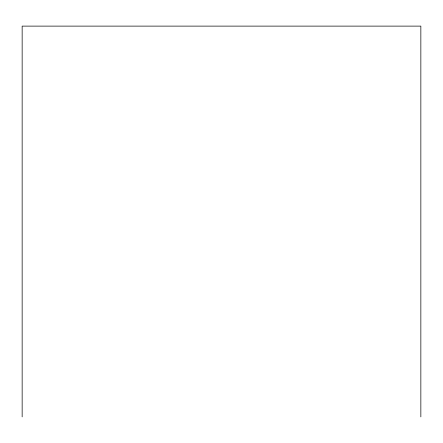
<?xml version="1.0" encoding="UTF-8"?>
<svg xmlns="http://www.w3.org/2000/svg" width="443" height="443" viewBox="0 0 443 443"><rect width="100%" height="100%" fill="white"/><g stroke="black" fill="none" stroke-linecap="round" stroke-linejoin="round"><path stroke-width="0.66" d="M420.85 416.885L420.85 26.115L22.15 26.115L22.15 416.885"/></g></svg>
